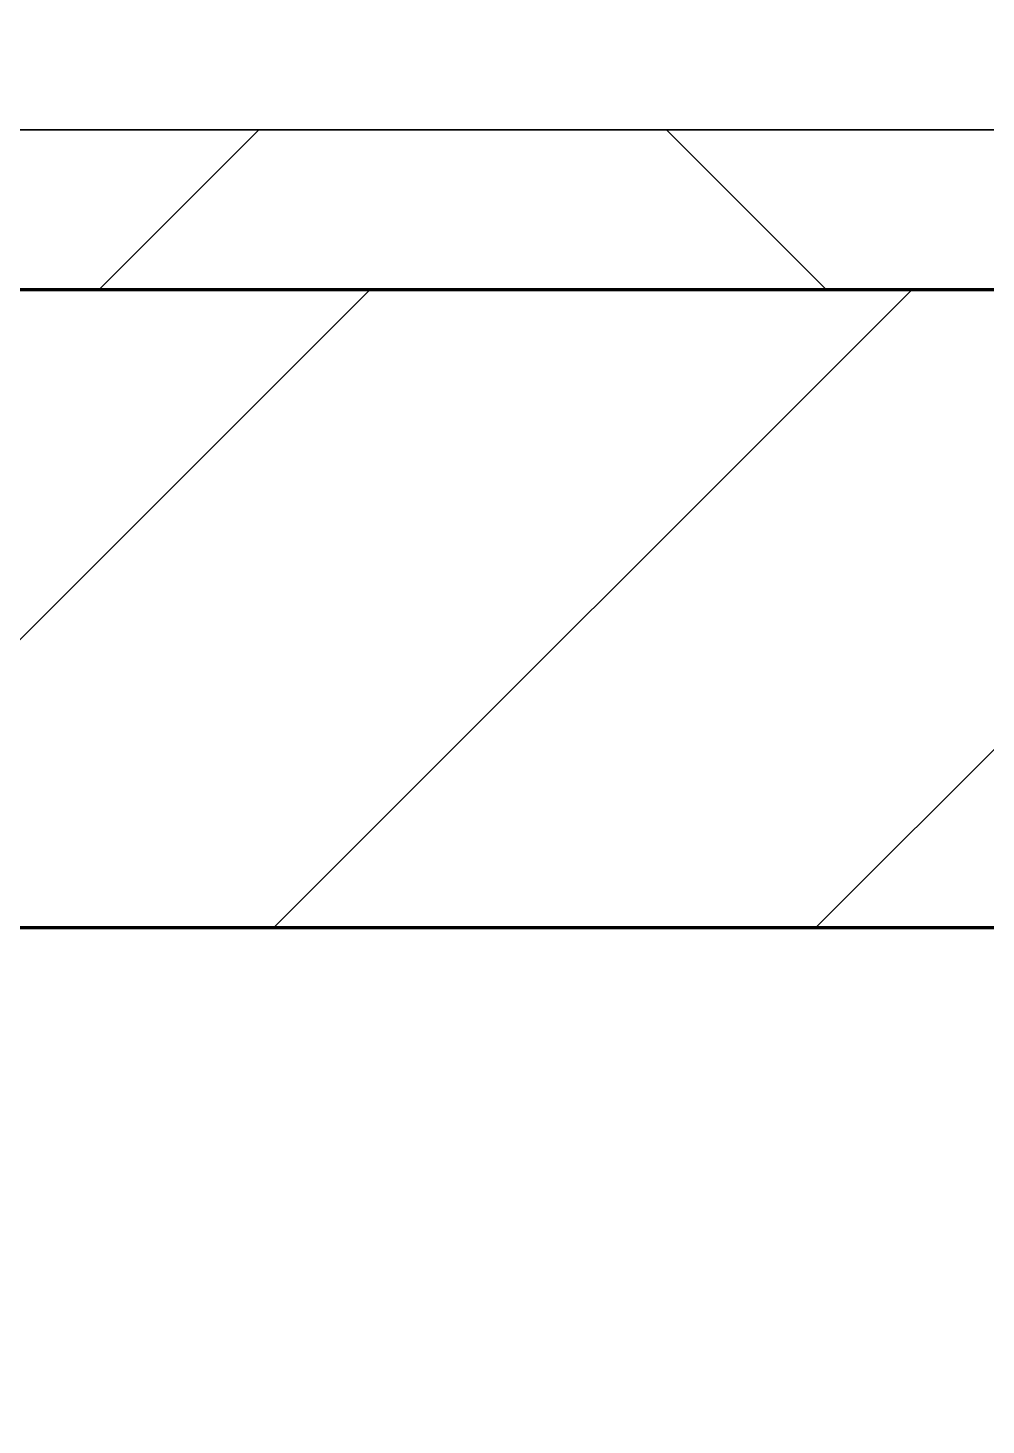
# Model space of a CAD drawing. Header units: millimetres. Extents: x -726012 to -647389, y -20772 to 18805.
# Drawn here: x -684473.9 to -684173.9, y 3773.3 to 4211 of the extents above; entities that cross this region are included whole.
import ezdxf
from ezdxf.xclip import XClip

# ---------------------------------------------------------------- set-up
doc = ezdxf.new("R2010")
doc.units = ezdxf.units.MM
doc.header["$XCLIPFRAME"] = 0
for name, color, linetype, lineweight in [('A-GLAZ-CURT', 2, 'Continuous', 9), ('A-WALL', 5, 'Continuous', 35), ('A-WALL-FNSH', 2, 'Continuous', 35), ('A-WALL-PATT', 1, 'Continuous', 35)]:
    doc.layers.add(name, color=color, linetype=linetype, lineweight=lineweight)
doc.layers.add('A11_ALU.SOLID SHEET', color=2, linetype='Continuous')

# ---------------------------------------------------------------- blocks, each defined once
blk = doc.blocks.new('PPLS-PP19_Custom Tile Pattern - Custom Tile Pattern-V186-4233-01 ENLARGED MULTI-PURPOSE LEVEL - REFLECTED CEILING PLAN - SHEET 4')
at = {"layer": 'A-GLAZ-CURT'}
for p, q in [((-300, 0), (300, 0)), ((300, 0), (-300, 0)), ((195.99, 0), (213.31, 0)), ((213.31, 0), (195.99, 0)), ((230.06, 0), (300, 0)), ((-300, -50), (300, -50)), ((300, -50), (-300, -50))]:
    blk.add_line(p, q, dxfattribs=at)
for points, knots in [([(300, 0), (286.53, 0), (254.22, 0), (207.11, 0), (177.41, 0), (159.34, 0), (158.33, 0), (158.3, 0)], [-285.253232, -285.253232, -285.253232, -285.253232, -244.693688, -187.987675, -143.776725, -129.632772, -123.352749, -123.352749, -123.352749, -123.352749]), ([(159.07, 0), (159.13, 0), (160.84, 0), (165.21, 0), (174.15, 0), (185.98, 0), (208.82, 0), (219.42, 0), (230.06, 0)], [-115.643202, -115.643202, -115.643202, -115.643202, -114.681583, -87.660824, -65.295536, -41.623857, -24.459831, 0, 0, 0, 0]), ([(235.59, 0), (232.92, 0), (226.21, 0), (221.1, 0), (200.27, 0), (182.99, 0), (174.27, 0), (169.67, 0), (168.99, 0)], [-9362.433907, -9362.433907, -9362.433907, -9362.433907, -9221.510254, -9016.44624, -8717.832359, -8253.978395, -8152.463617, -8069.855175, -8069.855175, -8069.855175, -8069.855175]), ([(215.22, 0), (214.62, 0), (210.55, 0), (203.98, 0), (187.54, 0), (175.3, 0), (169.49, 0)], [-203.825446, -203.825446, -203.825446, -203.825446, -198.527383, -184.406837, -162.427601, -142.916156, -142.916156, -142.916156, -142.916156]), ([(171.51, 0), (176.48, 0), (193.23, 0), (201.73, 0), (208.81, 0), (213.55, 0), (227.08, 0), (235.49, 0)], [-7971.819559, -7971.819559, -7971.819559, -7971.819559, -7784.112253, -7606.717214, -7289.299508, -7042.621073, -6651.550015, -6651.550015, -6651.550015, -6651.550015]), ([(172.07, 0), (177.66, 0), (187.87, 0), (201.08, 0), (207.47, 0), (213.96, 0), (215.11, 0)], [-255.364076, -255.364076, -255.364076, -255.364076, -237.955587, -223.92608, -215.862851, -208.75215, -208.75215, -208.75215, -208.75215]), ([(300, 0), (288.22, 0), (262, 0), (230.43, 0), (219.94, 0), (219.02, 0)], [-12528.858583, -12528.858583, -12528.858583, -12528.858583, -11905.454923, -11162.864862, -10856.732305, -10856.732305, -10856.732305, -10856.732305]), ([(219.9, 0), (220.86, 0), (225.17, 0), (231.64, 0), (235.6, 0)], [-10670.940496, -10670.940496, -10670.940496, -10670.940496, -10511.382485, -10211.204587, -10211.204587, -10211.204587, -10211.204587]), ([(235.6, 0), (237.06, 0), (249.58, 0), (266.73, 0), (281.71, 0), (291.71, 0), (296.52, 0), (297.86, 0), (298.09, 0)], [-6649.81055, -6649.81055, -6649.81055, -6649.81055, -6582.165592, -6068.460911, -5766.029927, -5566.724884, -5280.360606, -5199.253518, -5199.253518, -5199.253518, -5199.253518]), ([(235.79, 0), (239.5, 0), (244.08, 0), (246.54, 0), (246.96, 0)], [-10206.460975, -10206.460975, -10206.460975, -10206.460975, -9925.173265, -9834.877357, -9834.877357, -9834.877357, -9834.877357]), ([(247.1, 0), (246.76, 0), (245.04, 0), (240.67, 0), (236.72, 0), (236.05, 0)], [-9649.085549, -9649.085549, -9649.085549, -9649.085549, -9581.591397, -9406.094246, -9370.397836, -9370.397836, -9370.397836, -9370.397836]), ([(284.76, 0), (284.76, 0), (285.09, 0), (287.47, 0), (293.59, 0), (297.76, 0), (300, 0)], [-4110.630118, -4110.630118, -4110.630118, -4110.630118, -4053.389046, -3959.664717, -3862.421465, -3746.95702, -3746.95702, -3746.95702, -3746.95702]), ([(297.38, 0), (295.84, 0), (291.62, 0), (285.38, 0), (284.87, 0)], [-4803.172655, -4803.172655, -4803.172655, -4803.172655, -4358.271401, -4143.037883, -4143.037883, -4143.037883, -4143.037883])]:
    blk.add_open_spline(points, degree=3, knots=knots, dxfattribs=at)
blk = doc.blocks.new('PPLS-PP19_Custom Tile Pattern - Custom Tile Pattern-V187-4233-01 ENLARGED MULTI-PURPOSE LEVEL - REFLECTED CEILING PLAN - SHEET 4')
at = {"layer": 'A-GLAZ-CURT'}
for p, q in [((-300, 0), (300, 0)), ((300, 0), (-300, 0)), ((-293.07, 0), (-275.75, 0)), ((-275.75, 0), (-293.07, 0)), ((-222.32, 0), (-205, 0)), ((-205, 0), (-222.32, 0)), ((-300, -50), (300, -50)), ((300, -50), (-300, -50))]:
    blk.add_line(p, q, dxfattribs=at)
at = {"layer": 'A-GLAZ-CURT', "flags": 128}
for points in [[(-300, 0), (-291.56, 0), (-283.3, 0), (-275.2, 0), (-267.26, 0), (-259.45, 0), (-251.77, 0), (-244.2, 0), (-236.74, 0), (-229.36, 0), (-222.06, 0), (-214.83, 0), (-207.71, 0), (-200.76, 0), (-194.02, 0), (-187.54, 0), (-181.38, 0), (-175.58, 0), (-170.25, 0), (-165.64, 0), (-162.01, 0), (-159.53, 0)], [(-160.27, 0), (-164.95, 0), (-169.65, 0), (-174.47, 0), (-179.49, 0), (-184.81, 0), (-190.44, 0), (-196.37, 0), (-202.58, 0), (-209.04, 0), (-215.73, 0), (-222.63, 0), (-229.72, 0), (-236.97, 0), (-244.39, 0), (-251.96, 0), (-259.67, 0), (-267.51, 0), (-275.48, 0), (-283.55, 0), (-291.73, 0), (-300, 0)], [(-125.17, 0), (-128.55, 0), (-134.16, 0), (-140.03, 0), (-145.5, 0), (-150.63, 0), (-155.53, 0), (-159.41, 0)], [(-159.4, 0), (-157.46, 0), (-154.52, 0), (-149.42, 0), (-141.84, 0), (-132.81, 0), (-126.08, 0)]]:
    blk.add_lwpolyline(points, dxfattribs=at)
at = {"layer": 'A-GLAZ-CURT'}
for points, knots in [([(-300, 0), (-284.65, 0), (-236.57, 0), (-192.38, 0), (-164.75, 0), (-159.39, 0)], [-5323.127839, -5323.127839, -5323.127839, -5323.127839, -4502.809032, -2700.551212, -2241.077836, -2241.077836, -2241.077836, -2241.077836]), ([(-159.92, 0), (-176.51, 0), (-213.93, 0), (-262.56, 0), (-294.48, 0), (-300, 0)], [-16442.455551, -16442.455551, -16442.455551, -16442.455551, -15131.813646, -13729.592194, -13439.944408, -13439.944408, -13439.944408, -13439.944408]), ([(-159.38, 0), (-159.67, 0), (-163.44, 0), (-174.02, 0), (-185.59, 0), (-209.77, 0), (-232.01, 0), (-255.22, 0), (-262.59, 0), (-264.9, 0), (-265.4, 0)], [-2254.512737, -2254.512737, -2254.512737, -2254.512737, -2237.412286, -2029.680487, -1755.085331, -1400.429864, -858.079193, -543.655514, -208.940337, 0, 0, 0, 0]), ([(-258.6, 0), (-257.91, 0), (-254.26, 0), (-243.08, 0), (-233.08, 0), (-227.74, 0)], [-5722.54675, -5722.54675, -5722.54675, -5722.54675, -5657.471696, -5413.335975, -5116.743611, -5116.743611, -5116.743611, -5116.743611]), ([(-227.95, 0), (-228.66, 0), (-231.93, 0), (-233.46, 0), (-234, 0)], [-887.583419, -887.583419, -887.583419, -887.583419, -846.069444, -682.911962, -682.911962, -682.911962, -682.911962]), ([(-233.49, 0), (-233.44, 0), (-232.38, 0), (-231.15, 0), (-227.86, 0), (-227.8, 0)], [-455.274641, -455.274641, -455.274641, -455.274641, -440.605512, -119.536984, -113.81866, -113.81866, -113.81866, -113.81866]), ([(-227.27, 0), (-225.64, 0), (-220.72, 0), (-213.1, 0), (-200.2, 0), (-185.8, 0), (-172.64, 0), (-161.28, 0), (-159.34, 0)], [-5108.045086, -5108.045086, -5108.045086, -5108.045086, -5017.494783, -4832.723979, -4666.091899, -4349.945572, -4000.813434, -3891.878962, -3891.878962, -3891.878962, -3891.878962]), ([(-133.82, 0), (-135.51, 0), (-137.8, 0), (-149.31, 0), (-162.01, 0), (-177.91, 0), (-199.46, 0), (-215.44, 0), (-225.49, 0), (-226.73, 0)], [-2731.647847, -2731.647847, -2731.647847, -2731.647847, -2418.507304, -2308.929706, -2113.765672, -1763.376603, -1422.553702, -978.033455, -910.549282, -910.549282, -910.549282, -910.549282]), ([(-223.63, 0), (-219.39, 0), (-206.17, 0), (-188.58, 0), (-169.02, 0), (-152.12, 0), (-136.84, 0), (-127.33, 0), (-124.19, 0), (-123.43, 0), (-123.28, 0)], [-5463.295695, -5463.295695, -5463.295695, -5463.295695, -5161.076232, -4739.070012, -4465.409639, -4149.119819, -3839.893365, -3647.167523, -3488.92562, -3439.852845, -3439.852845, -3439.852845, -3439.852845]), ([(-91.56, 0), (-103.74, 0), (-125.34, 0), (-150.82, 0), (-159.4, 0)], [-18573.269911, -18573.269911, -18573.269911, -18573.269911, -17136.203329, -16456.214042, -16456.214042, -16456.214042, -16456.214042]), ([(-137.88, 0), (-140.56, 0), (-147.66, 0), (-147.69, 0), (-155.64, 0), (-159.21, 0)], [-3187.727384, -3187.727384, -3187.727384, -3187.727384, -2919.378265, -2477.344047, -2257.973564, -2257.973564, -2257.973564, -2257.973564]), ([(-158.58, 0), (-144.45, 0), (-126.53, 0), (-110.8, 0), (-99.5, 0), (-91.46, 0)], [-2217.969933, -2217.969933, -2217.969933, -2217.969933, -1002.059161, -460.363443, 0, 0, 0, 0]), ([(-152.35, 0), (-151.03, 0), (-147.71, 0), (-143.57, 0), (-138.62, 0)], [-3494.978217, -3494.978217, -3494.978217, -3494.978217, -3371.022232, -3227.460399, -3227.460399, -3227.460399, -3227.460399]), ([(-118.78, 0), (-121.86, 0), (-126.28, 0), (-136.96, 0), (-147.46, 0), (-150.03, 0), (-150.57, 0)], [-5938.474035, -5938.474035, -5938.474035, -5938.474035, -5700.061948, -5508.838257, -5298.784692, -5196.16478, -5196.16478, -5196.16478, -5196.16478]), ([(-150.34, 0), (-150.07, 0), (-147.75, 0), (-142.6, 0), (-127.26, 0), (-108.49, 0), (-97.49, 0), (-91.12, 0)], [-4948.728362, -4948.728362, -4948.728362, -4948.728362, -4883.323924, -4440.880425, -4054.690705, -3793.097032, -3464.109854, -3464.109854, -3464.109854, -3464.109854]), ([(-91.07, 0), (-97.09, 0), (-113.96, 0), (-130.52, 0), (-147.74, 0), (-149.07, 0)], [-7318.887836, -7318.887836, -7318.887836, -7318.887836, -7004.680444, -6449.282163, -6277.220794, -6277.220794, -6277.220794, -6277.220794]), ([(-148.23, 0), (-146.94, 0), (-140.15, 0), (-137.28, 0), (-133.93, 0), (-128.78, 0), (-126.5, 0)], [-6162.058746, -6162.058746, -6162.058746, -6162.058746, -6017.569127, -5560.701257, -5364.112219, -5231.017328, -5231.017328, -5231.017328, -5231.017328]), ([(-86.16, 0), (-91.37, 0), (-104.13, 0), (-122.65, 0), (-139.03, 0), (-146.11, 0), (-146.95, 0)], [-1681.3698, -1681.3698, -1681.3698, -1681.3698, -1374.161226, -945.742622, -741.901385, -489.130243, -489.130243, -489.130243, -489.130243]), ([(-146.69, 0), (-146.59, 0), (-145.49, 0), (-135.69, 0), (-128.29, 0), (-125.15, 0)], [-420.34245, -420.34245, -420.34245, -420.34245, -406.956646, -290.263673, 0, 0, 0, 0]), ([(-127.41, 0), (-131.63, 0), (-133.16, 0), (-134.09, 0), (-134.15, 0)], [-8540.990293, -8540.990293, -8540.990293, -8540.990293, -8266.114998, -8246.473386, -8246.473386, -8246.473386, -8246.473386]), ([(-134.15, 0), (-133.32, 0), (-130.31, 0), (-117.33, 0), (-99.82, 0), (-91.53, 0), (-91.05, 0)], [-7657.439573, -7657.439573, -7657.439573, -7657.439573, -7293.749979, -6839.55839, -6236.997189, -6199.074559, -6199.074559, -6199.074559, -6199.074559]), ([(-120.13, 0), (-120.14, 0), (-120.24, 0), (-121.3, 0), (-129.25, 0), (-133.82, 0)], [-2933.992132, -2933.992132, -2933.992132, -2933.992132, -2920.575025, -2840.280255, -2731.647847, -2731.647847, -2731.647847, -2731.647847]), ([(-113.43, 0), (-113.44, 0), (-113.96, 0), (-119.73, 0), (-125.43, 0), (-127.03, 0), (-127.41, 0)], [-328.499627, -328.499627, -328.499627, -328.499627, -282.672656, -98.539552, -24.539552, 0, 0, 0, 0]), ([(-126.5, 0), (-122.44, 0), (-110.02, 0), (-98.69, 0), (-91.74, 0)], [-5231.017328, -5231.017328, -5231.017328, -5231.017328, -4994.692869, -4608.27717, -4608.27717, -4608.27717, -4608.27717]), ([(-125.15, 0), (-124.93, 0), (-121.96, 0), (-113.01, 0), (-101.33, 0), (-95.04, 0), (-91.87, 0)], [-3362.7396, -3362.7396, -3362.7396, -3362.7396, -3342.215224, -3074.362186, -2902.289527, -2732.225925, -2732.225925, -2732.225925, -2732.225925]), ([(-122.08, 0), (-122.01, 0), (-121.69, 0), (-121.2, 0), (-120.88, 0)], [-3136.336417, -3136.336417, -3136.336417, -3136.336417, -3110.304437, -3035.164275, -3035.164275, -3035.164275, -3035.164275]), ([(-91.88, 0), (-96.95, 0), (-104.32, 0), (-114.02, 0), (-117.28, 0), (-118.78, 0)], [-494.872836, -494.872836, -494.872836, -494.872836, -229.489605, -116.330425, 0, 0, 0, 0]), ([(-117.74, 0), (-117.19, 0), (-114.78, 0), (-113.43, 0), (-113.43, 0)], [-821.249067, -821.249067, -821.249067, -821.249067, -394.672656, -330.879064, -330.879064, -330.879064, -330.879064]), ([(-91.81, 0), (-98.21, 0), (-109.26, 0), (-116.56, 0), (-117.56, 0)], [-1970.99776, -1970.99776, -1970.99776, -1970.99776, -1433.981041, -985.49888, -985.49888, -985.49888, -985.49888]), ([(-115.82, 0), (-114.96, 0), (-110.41, 0), (-99.93, 0), (-92.7, 0), (-91.1, 0)], [-5724.064692, -5724.064692, -5724.064692, -5724.064692, -5430.283136, -5103.229623, -5012.967916, -5012.967916, -5012.967916, -5012.967916]), ([(-23.51, 0), (-24.46, 0), (-30.1, 0), (-40, 0), (-56.24, 0), (-75.59, 0), (-94, 0), (-112.01, 0), (-114.94, 0), (-115.63, 0)], [-2192.194988, -2192.194988, -2192.194988, -2192.194988, -2125.455881, -1792.521578, -1466.981642, -1208.454564, -789.402658, -501.969187, -243.577221, -243.577221, -243.577221, -243.577221])]:
    blk.add_open_spline(points, degree=3, knots=knots, dxfattribs=at)
for points in [[(-227.75, 0), (-226.59, 0), (-225.2, 0), (-223.63, 0)], [(-158.69, 0), (-158.08, 0), (-157.57, 0), (-157.22, 0)]]:
    blk.add_open_spline(points, degree=3, dxfattribs=at)
blk = doc.blocks.new('*U885')
at = {"layer": 'A-GLAZ-CURT'}
for name, p in [('PPLS-PP19_Custom Tile Pattern - Custom Tile Pattern-V186-4233-01 ENLARGED MULTI-PURPOSE LEVEL - REFLECTED CEILING PLAN - SHEET 4', (-8400, 11720.41)), ('PPLS-PP19_Custom Tile Pattern - Custom Tile Pattern-V187-4233-01 ENLARGED MULTI-PURPOSE LEVEL - REFLECTED CEILING PLAN - SHEET 4', (-7800, 11720.41))]:
    blk.add_blockref(name, p, dxfattribs=at)
blk = doc.blocks.new('*U1287')
blk.add_lwpolyline([(21173.36, -580), (28210, -580), (28210, -6849.96), (45954.15, -6849.96), (45954.15, 600), (82995.06, 600), (83086.47, 650), (90052, 650), (90392, 990), (103159.16, 990), (103159.16, 4990), (21173.36, 4990), (21173.36, 3485.45), (21203.36, 3485.45), (21203.36, 925.54), (21173.36, 925.54), (21173.36, -580)])

msp = doc.modelspace()

# ---------------------------------------------------------------- hatches: boundary and pattern name
at = {"layer": 'A-WALL-PATT', "lineweight": 9}
h = msp.add_hatch(dxfattribs=at)
h.set_pattern_fill('FP_3', color=256, style=0, pattern_type=2)
h.set_pattern_definition([(45, (0, 0), (-212.13203, 212.13203), []), (135, (0, 0), (-212.13203, -212.13203), [])])
h.paths.add_polyline_path([(-661708.03, 4129.02), (-661758.03, 4179.02), (-698678.22, 4179.02), (-698678.22, 4129.02), (-663127.46, 4129.02)])
h = msp.add_hatch(dxfattribs=at)
h.set_pattern_fill('FP_2', color=256, style=0, pattern_type=2)
h.set_pattern_definition([(45, (0, 0), (-84.852814, 84.852814), [])])
h.paths.add_polyline_path([(-661508.03, 3929.02), (-661708.03, 4129.02), (-698478.22, 4129.02), (-698478.22, 3929.02), (-661790.87, 3929.02)])

# ---------------------------------------------------------------- linework, layer by layer
at = {"layer": 'A-WALL', "color": 7, "lineweight": 70}
for p, q in [((-698478.22, 4129.02), (-661708.03, 4129.02)), ((-680392.37, 3929.02), (-698478.22, 3929.02))]:
    msp.add_line(p, q, dxfattribs=at)
at = {"layer": 'A-WALL-FNSH', "color": 250}
for p, q in [((-698678.22, 4179.02), (-661758.03, 4179.02)), ((-661708.03, 4129.02), (-698678.22, 4129.02))]:
    msp.add_line(p, q, dxfattribs=at)

# ---------------------------------------------------------------- block references
msp.add_blockref('*U885', (-676282.37, -7541.39))

# ---------------------------------------------------------------- next in the draw order: block references
at = {"layer": 'A11_ALU.SOLID SHEET'}
ref = msp.add_blockref('*U1287', (-744682.37, 3579.02), dxfattribs=at)
XClip(ref).set_block_clipping_path([(22516.8245944298, -23612.0000696909), (92487.8891097467, 7199.9972603897)])

doc.saveas('drawing.dxf')
